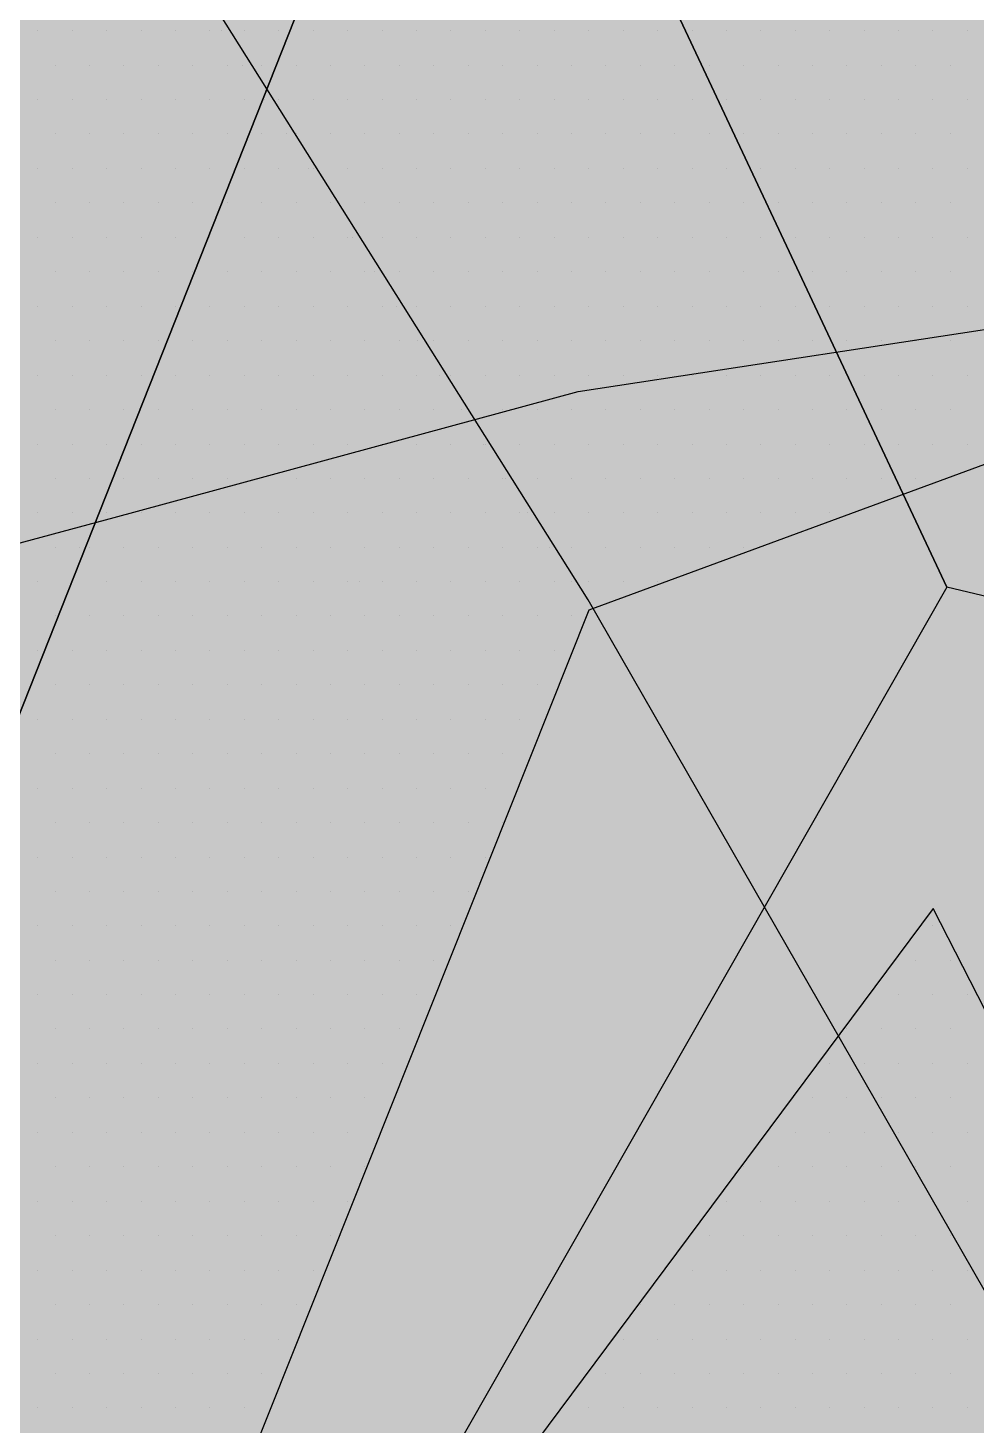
# Paper-space layout 'Layout1' of a CAD drawing. Extents: x -43 to 2298, y -18 to 768.
# Drawn here: x 140.371 to 141.887, y 259.797 to 262.03 of the extents above; entities that cross this region are included whole.
import ezdxf

# ---------------------------------------------------------------- set-up
doc = ezdxf.new("R2010")
doc.units = 0
doc.header["$LTSCALE"] = 2
doc.linetypes.add('CACHEX2', pattern=[0.75, 0.5, -0.25])
doc.layers.add('CARTOUCHE', color=7, linetype='Continuous')
doc.layers.add('LOGO', color=7, linetype='Continuous')

# ---------------------------------------------------------------- blocks, each defined once
blk = doc.blocks.new('A$C715108E3')
at = {"layer": 'LOGO', "color": 131}
for p, q in [((-9.3321, -13.3309), (-9.3321, -13.3309)), ((-9.2402, -13.3309), (-9.2402, -13.3309)), ((-9.1488, -13.3309), (-9.1488, -13.3309)), ((-9.0569, -13.3309), (-9.0569, -13.3309)), ((-8.9649, -13.3309), (-8.9649, -13.3309)), ((-8.8736, -13.3309), (-8.8736, -13.3309)), ((-8.8437, -13.3309), (-8.8437, -13.3309)), ((-8.7818, -13.3309), (-8.7818, -13.3309)), ((-8.69, -13.3309), (-8.69, -13.3309)), ((-8.5985, -13.3309), (-8.5985, -13.3309)), ((-8.5067, -13.3309), (-8.5067, -13.3309)), ((-8.4149, -13.3309), (-8.4149, -13.3309)), ((-8.3228, -13.3309), (-8.3228, -13.3309)), ((-8.2316, -13.3309), (-8.2316, -13.3309)), ((-8.1395, -13.3309), (-8.1395, -13.3309)), ((-8.0475, -13.3309), (-8.0475, -13.3309)), ((-7.9563, -13.3309), (-7.9563, -13.3309)), ((-7.8642, -13.3309), (-7.8642, -13.3309)), ((-7.7724, -13.3309), (-7.7724, -13.3309)), ((-7.6809, -13.3309), (-7.6809, -13.3309)), ((-7.5891, -13.3309), (-7.5891, -13.3309)), ((-7.4973, -13.3309), (-7.4973, -13.3309)), ((-7.4058, -13.3309), (-7.4058, -13.3309)), ((-7.314, -13.3309), (-7.314, -13.3309)), ((-7.2222, -13.3309), (-7.2222, -13.3309)), ((-7.1307, -13.3309), (-7.1307, -13.3309)), ((-7.0389, -13.3309), (-7.0389, -13.3309)), ((-6.947, -13.3309), (-6.947, -13.3309)), ((-6.855, -13.3309), (-6.855, -13.3309)), ((-9.2863, -13.4233), (-9.2863, -13.4233)), ((-9.1945, -13.4233), (-9.1945, -13.4233)), ((-9.1027, -13.4233), (-9.1027, -13.4233)), ((-9.0112, -13.4233), (-9.0112, -13.4233)), ((-8.9194, -13.4233), (-8.9194, -13.4233)), ((-8.8275, -13.4233), (-8.8275, -13.4233)), ((-8.7856, -13.4233), (-8.7856, -13.4233)), ((-8.7361, -13.4233), (-8.7361, -13.4233)), ((-8.6442, -13.4233), (-8.6442, -13.4233)), ((-8.5524, -13.4233), (-8.5524, -13.4233)), ((-8.461, -13.4233), (-8.461, -13.4233)), ((-8.3691, -13.4233), (-8.3691, -13.4233)), ((-8.2771, -13.4233), (-8.2771, -13.4233)), ((-8.1851, -13.4233), (-8.1851, -13.4233)), ((-8.0938, -13.4233), (-8.0938, -13.4233)), ((-8.0018, -13.4233), (-8.0018, -13.4233)), ((-7.91, -13.4233), (-7.91, -13.4233)), ((-7.8185, -13.4233), (-7.8185, -13.4233)), ((-7.7267, -13.4233), (-7.7267, -13.4233)), ((-7.635, -13.4233), (-7.635, -13.4233)), ((-7.5434, -13.4233), (-7.5434, -13.4233)), ((-7.4515, -13.4233), (-7.4515, -13.4233)), ((-7.3597, -13.4233), (-7.3597, -13.4233)), ((-7.2683, -13.4233), (-7.2683, -13.4233)), ((-7.1764, -13.4233), (-7.1764, -13.4233)), ((-7.0846, -13.4233), (-7.0846, -13.4233)), ((-6.9928, -13.4233), (-6.9928, -13.4233)), ((-6.9013, -13.4233), (-6.9013, -13.4233)), ((-9.3321, -13.5146), (-9.3321, -13.5146)), ((-9.2402, -13.5146), (-9.2402, -13.5146)), ((-9.1488, -13.5146), (-9.1488, -13.5146)), ((-9.0569, -13.5146), (-9.0569, -13.5146)), ((-8.9649, -13.5146), (-8.9649, -13.5146)), ((-8.8736, -13.5146), (-8.8736, -13.5146)), ((-8.7818, -13.5146), (-8.7818, -13.5146)), ((-8.7275, -13.5146), (-8.7275, -13.5146)), ((-8.69, -13.5146), (-8.69, -13.5146)), ((-8.5985, -13.5146), (-8.5985, -13.5146)), ((-8.5067, -13.5146), (-8.5067, -13.5146)), ((-8.4149, -13.5146), (-8.4149, -13.5146)), ((-8.3228, -13.5146), (-8.3228, -13.5146)), ((-8.2316, -13.5146), (-8.2316, -13.5146)), ((-8.1395, -13.5146), (-8.1395, -13.5146)), ((-8.0475, -13.5146), (-8.0475, -13.5146)), ((-7.9563, -13.5146), (-7.9563, -13.5146)), ((-7.8642, -13.5146), (-7.8642, -13.5146)), ((-7.7724, -13.5146), (-7.7724, -13.5146)), ((-7.6809, -13.5146), (-7.6809, -13.5146)), ((-7.5891, -13.5146), (-7.5891, -13.5146)), ((-7.4973, -13.5146), (-7.4973, -13.5146)), ((-7.4058, -13.5146), (-7.4058, -13.5146)), ((-7.314, -13.5146), (-7.314, -13.5146)), ((-7.2222, -13.5146), (-7.2222, -13.5146)), ((-7.1307, -13.5146), (-7.1307, -13.5146)), ((-7.0389, -13.5146), (-7.0389, -13.5146)), ((-6.947, -13.5146), (-6.947, -13.5146)), ((-6.855, -13.5146), (-6.855, -13.5146)), ((-9.2863, -13.6058), (-9.2863, -13.6058)), ((-9.1945, -13.6058), (-9.1945, -13.6058)), ((-9.1027, -13.6058), (-9.1027, -13.6058)), ((-9.0112, -13.6058), (-9.0112, -13.6058)), ((-8.9194, -13.6058), (-8.9194, -13.6058)), ((-8.8275, -13.6058), (-8.8275, -13.6058)), ((-8.7361, -13.6058), (-8.7361, -13.6058)), ((-8.669, -13.6058), (-8.669, -13.6058)), ((-8.6442, -13.6058), (-8.6442, -13.6058)), ((-8.5524, -13.6058), (-8.5524, -13.6058)), ((-8.461, -13.6058), (-8.461, -13.6058)), ((-8.3691, -13.6058), (-8.3691, -13.6058)), ((-8.2771, -13.6058), (-8.2771, -13.6058)), ((-8.1851, -13.6058), (-8.1851, -13.6058)), ((-8.0938, -13.6058), (-8.0938, -13.6058)), ((-8.0018, -13.6058), (-8.0018, -13.6058)), ((-7.91, -13.6058), (-7.91, -13.6058)), ((-7.8185, -13.6058), (-7.8185, -13.6058)), ((-7.7267, -13.6058), (-7.7267, -13.6058)), ((-7.635, -13.6058), (-7.635, -13.6058)), ((-7.5434, -13.6058), (-7.5434, -13.6058)), ((-7.4515, -13.6058), (-7.4515, -13.6058)), ((-7.3597, -13.6058), (-7.3597, -13.6058)), ((-7.2683, -13.6058), (-7.2683, -13.6058)), ((-7.1764, -13.6058), (-7.1764, -13.6058)), ((-7.0846, -13.6058), (-7.0846, -13.6058)), ((-6.9928, -13.6058), (-6.9928, -13.6058)), ((-6.9013, -13.6058), (-6.9013, -13.6058)), ((-9.3321, -13.6984), (-9.3321, -13.6984)), ((-9.2402, -13.6984), (-9.2402, -13.6984)), ((-9.1488, -13.6984), (-9.1488, -13.6984)), ((-9.0569, -13.6984), (-9.0569, -13.6984)), ((-8.9649, -13.6984), (-8.9649, -13.6984)), ((-8.8736, -13.6984), (-8.8736, -13.6984)), ((-8.7818, -13.6984), (-8.7818, -13.6984)), ((-8.69, -13.6984), (-8.69, -13.6984)), ((-8.6109, -13.6984), (-8.6109, -13.6984)), ((-8.5985, -13.6984), (-8.5985, -13.6984)), ((-8.5067, -13.6984), (-8.5067, -13.6984)), ((-8.4149, -13.6984), (-8.4149, -13.6984)), ((-8.3228, -13.6984), (-8.3228, -13.6984)), ((-8.2316, -13.6984), (-8.2316, -13.6984)), ((-8.1395, -13.6984), (-8.1395, -13.6984)), ((-8.0475, -13.6984), (-8.0475, -13.6984)), ((-7.9563, -13.6984), (-7.9563, -13.6984)), ((-7.8642, -13.6984), (-7.8642, -13.6984)), ((-7.7724, -13.6984), (-7.7724, -13.6984)), ((-7.6809, -13.6984), (-7.6809, -13.6984)), ((-7.5891, -13.6984), (-7.5891, -13.6984)), ((-7.4973, -13.6984), (-7.4973, -13.6984)), ((-7.4058, -13.6984), (-7.4058, -13.6984)), ((-7.314, -13.6984), (-7.314, -13.6984)), ((-7.2222, -13.6984), (-7.2222, -13.6984)), ((-7.1307, -13.6984), (-7.1307, -13.6984)), ((-7.0389, -13.6984), (-7.0389, -13.6984)), ((-6.947, -13.6984), (-6.947, -13.6984)), ((-6.855, -13.6984), (-6.855, -13.6984)), ((-9.2863, -13.7897), (-9.2863, -13.7897)), ((-9.1945, -13.7897), (-9.1945, -13.7897)), ((-9.1027, -13.7897), (-9.1027, -13.7897)), ((-9.0112, -13.7897), (-9.0112, -13.7897)), ((-8.9194, -13.7897), (-8.9194, -13.7897)), ((-8.8275, -13.7897), (-8.8275, -13.7897)), ((-8.7361, -13.7897), (-8.7361, -13.7897)), ((-8.6442, -13.7897), (-8.6442, -13.7897)), ((-8.5524, -13.7897), (-8.5524, -13.7897)), ((-8.5524, -13.7897), (-8.5524, -13.7897)), ((-8.461, -13.7897), (-8.461, -13.7897)), ((-8.3691, -13.7897), (-8.3691, -13.7897)), ((-8.2771, -13.7897), (-8.2771, -13.7897)), ((-8.1851, -13.7897), (-8.1851, -13.7897)), ((-8.0938, -13.7897), (-8.0938, -13.7897)), ((-8.0018, -13.7897), (-8.0018, -13.7897)), ((-7.91, -13.7897), (-7.91, -13.7897)), ((-7.8185, -13.7897), (-7.8185, -13.7897)), ((-7.7267, -13.7897), (-7.7267, -13.7897)), ((-7.635, -13.7897), (-7.635, -13.7897)), ((-7.5434, -13.7897), (-7.5434, -13.7897)), ((-7.4515, -13.7897), (-7.4515, -13.7897)), ((-7.3597, -13.7897), (-7.3597, -13.7897)), ((-7.2683, -13.7897), (-7.2683, -13.7897)), ((-7.1764, -13.7897), (-7.1764, -13.7897)), ((-7.0846, -13.7897), (-7.0846, -13.7897)), ((-6.9928, -13.7897), (-6.9928, -13.7897)), ((-6.9013, -13.7897), (-6.9013, -13.7897)), ((-9.3321, -13.8809), (-9.3321, -13.8809)), ((-9.2402, -13.8809), (-9.2402, -13.8809)), ((-9.1488, -13.8809), (-9.1488, -13.8809)), ((-9.0569, -13.8809), (-9.0569, -13.8809)), ((-8.9649, -13.8809), (-8.9649, -13.8809)), ((-8.8736, -13.8809), (-8.8736, -13.8809)), ((-8.7818, -13.8809), (-8.7818, -13.8809)), ((-8.69, -13.8809), (-8.69, -13.8809)), ((-8.5985, -13.8809), (-8.5985, -13.8809)), ((-8.5067, -13.8809), (-8.5067, -13.8809)), ((-8.4939, -13.8809), (-8.4939, -13.8809)), ((-8.4149, -13.8809), (-8.4149, -13.8809)), ((-8.3228, -13.8809), (-8.3228, -13.8809)), ((-8.2316, -13.8809), (-8.2316, -13.8809)), ((-8.1395, -13.8809), (-8.1395, -13.8809)), ((-8.0475, -13.8809), (-8.0475, -13.8809)), ((-7.9563, -13.8809), (-7.9563, -13.8809)), ((-7.8642, -13.8809), (-7.8642, -13.8809)), ((-7.7724, -13.8809), (-7.7724, -13.8809)), ((-7.6809, -13.8809), (-7.6809, -13.8809)), ((-7.5891, -13.8809), (-7.5891, -13.8809)), ((-7.4973, -13.8809), (-7.4973, -13.8809)), ((-7.4058, -13.8809), (-7.4058, -13.8809)), ((-7.314, -13.8809), (-7.314, -13.8809)), ((-7.2222, -13.8809), (-7.2222, -13.8809)), ((-7.1307, -13.8809), (-7.1307, -13.8809)), ((-7.0389, -13.8809), (-7.0389, -13.8809)), ((-6.947, -13.8809), (-6.947, -13.8809)), ((-6.855, -13.8809), (-6.855, -13.8809)), ((-9.2863, -13.9735), (-9.2863, -13.9735)), ((-9.1945, -13.9735), (-9.1945, -13.9735)), ((-9.1027, -13.9735), (-9.1027, -13.9735)), ((-9.0112, -13.9735), (-9.0112, -13.9735)), ((-8.9194, -13.9735), (-8.9194, -13.9735)), ((-8.8275, -13.9735), (-8.8275, -13.9735)), ((-8.7361, -13.9735), (-8.7361, -13.9735)), ((-8.6442, -13.9735), (-8.6442, -13.9735)), ((-8.552, -13.9735), (-8.552, -13.9735)), ((-8.461, -13.9735), (-8.461, -13.9735)), ((-8.4358, -13.9735), (-8.4358, -13.9735)), ((-8.3691, -13.9735), (-8.3691, -13.9735)), ((-8.2771, -13.9735), (-8.2771, -13.9735)), ((-8.1851, -13.9735), (-8.1851, -13.9735)), ((-8.0938, -13.9735), (-8.0938, -13.9735)), ((-8.0018, -13.9735), (-8.0018, -13.9735)), ((-7.91, -13.9735), (-7.91, -13.9735)), ((-7.8185, -13.9735), (-7.8185, -13.9735)), ((-7.7267, -13.9735), (-7.7267, -13.9735)), ((-7.635, -13.9735), (-7.635, -13.9735)), ((-7.5434, -13.9735), (-7.5434, -13.9735)), ((-7.4515, -13.9735), (-7.4515, -13.9735)), ((-7.3597, -13.9735), (-7.3597, -13.9735)), ((-7.2683, -13.9735), (-7.2683, -13.9735)), ((-7.1764, -13.9735), (-7.1764, -13.9735)), ((-7.0846, -13.9735), (-7.0846, -13.9735)), ((-6.9928, -13.9735), (-6.9928, -13.9735)), ((-6.9013, -13.9735), (-6.9013, -13.9735)), ((-9.3321, -14.065), (-9.3321, -14.065)), ((-9.2402, -14.065), (-9.2402, -14.065)), ((-9.1488, -14.065), (-9.1488, -14.065)), ((-9.0569, -14.065), (-9.0569, -14.065)), ((-8.9649, -14.065), (-8.9649, -14.065)), ((-8.8736, -14.065), (-8.8736, -14.065)), ((-8.7818, -14.065), (-8.7818, -14.065)), ((-8.69, -14.065), (-8.69, -14.065)), ((-8.5985, -14.065), (-8.5985, -14.065)), ((-8.5067, -14.065), (-8.5067, -14.065)), ((-8.4149, -14.065), (-8.4149, -14.065)), ((-8.3777, -14.065), (-8.3777, -14.065)), ((-8.3228, -14.065), (-8.3228, -14.065)), ((-8.2316, -14.065), (-8.2316, -14.065)), ((-8.1395, -14.065), (-8.1395, -14.065)), ((-8.0475, -14.065), (-8.0475, -14.065)), ((-7.9563, -14.065), (-7.9563, -14.065)), ((-7.8642, -14.065), (-7.8642, -14.065)), ((-7.7724, -14.065), (-7.7724, -14.065)), ((-7.6809, -14.065), (-7.6809, -14.065)), ((-7.5891, -14.065), (-7.5891, -14.065)), ((-7.4973, -14.065), (-7.4973, -14.065)), ((-7.4058, -14.065), (-7.4058, -14.065)), ((-7.314, -14.065), (-7.314, -14.065)), ((-7.2222, -14.065), (-7.2222, -14.065)), ((-7.1307, -14.065), (-7.1307, -14.065)), ((-7.0389, -14.065), (-7.0389, -14.065)), ((-6.947, -14.065), (-6.947, -14.065)), ((-6.855, -14.065), (-6.855, -14.065)), ((-9.2863, -14.1574), (-9.2863, -14.1574)), ((-9.1945, -14.1574), (-9.1945, -14.1574)), ((-9.1027, -14.1574), (-9.1027, -14.1574)), ((-9.0112, -14.1574), (-9.0112, -14.1574)), ((-8.9194, -14.1574), (-8.9194, -14.1574)), ((-8.8275, -14.1574), (-8.8275, -14.1574)), ((-8.7361, -14.1574), (-8.7361, -14.1574)), ((-8.6442, -14.1574), (-8.6442, -14.1574)), ((-8.552, -14.1574), (-8.552, -14.1574)), ((-8.461, -14.1574), (-8.461, -14.1574)), ((-8.3691, -14.1574), (-8.3691, -14.1574)), ((-8.3196, -14.1574), (-8.3196, -14.1574)), ((-8.2771, -14.1574), (-8.2771, -14.1574)), ((-8.1851, -14.1574), (-8.1851, -14.1574)), ((-8.0938, -14.1574), (-8.0938, -14.1574)), ((-8.0018, -14.1574), (-8.0018, -14.1574)), ((-7.91, -14.1574), (-7.91, -14.1574)), ((-7.8185, -14.1574), (-7.8185, -14.1574)), ((-7.7267, -14.1574), (-7.7267, -14.1574)), ((-7.635, -14.1574), (-7.635, -14.1574)), ((-7.5434, -14.1574), (-7.5434, -14.1574)), ((-7.4515, -14.1574), (-7.4515, -14.1574)), ((-7.3597, -14.1574), (-7.3597, -14.1574)), ((-7.2683, -14.1574), (-7.2683, -14.1574)), ((-7.1764, -14.1574), (-7.1764, -14.1574)), ((-7.0846, -14.1574), (-7.0846, -14.1574)), ((-6.9928, -14.1574), (-6.9928, -14.1574)), ((-6.9013, -14.1574), (-6.9013, -14.1574)), ((-9.3321, -14.2488), (-9.3321, -14.2488)), ((-9.2402, -14.2488), (-9.2402, -14.2488)), ((-9.1488, -14.2488), (-9.1488, -14.2488)), ((-9.0569, -14.2488), (-9.0569, -14.2488)), ((-8.9649, -14.2488), (-8.9649, -14.2488)), ((-8.8736, -14.2488), (-8.8736, -14.2488)), ((-8.7818, -14.2488), (-8.7818, -14.2488)), ((-8.69, -14.2488), (-8.69, -14.2488)), ((-8.5985, -14.2488), (-8.5985, -14.2488)), ((-8.5067, -14.2488), (-8.5067, -14.2488)), ((-8.4149, -14.2488), (-8.4149, -14.2488)), ((-8.3228, -14.2488), (-8.3228, -14.2488)), ((-8.2608, -14.2488), (-8.2608, -14.2488)), ((-8.2316, -14.2488), (-8.2316, -14.2488)), ((-8.1395, -14.2488), (-8.1395, -14.2488)), ((-8.0475, -14.2488), (-8.0475, -14.2488)), ((-7.9563, -14.2488), (-7.9563, -14.2488)), ((-7.8642, -14.2488), (-7.8642, -14.2488)), ((-7.7724, -14.2488), (-7.7724, -14.2488)), ((-7.6809, -14.2488), (-7.6809, -14.2488)), ((-7.5891, -14.2488), (-7.5891, -14.2488)), ((-7.4973, -14.2488), (-7.4973, -14.2488)), ((-7.4058, -14.2488), (-7.4058, -14.2488)), ((-7.314, -14.2488), (-7.314, -14.2488)), ((-7.2222, -14.2488), (-7.2222, -14.2488)), ((-7.1307, -14.2488), (-7.1307, -14.2488)), ((-7.0389, -14.2488), (-7.0389, -14.2488)), ((-6.947, -14.2488), (-6.947, -14.2488)), ((-6.855, -14.2488), (-6.855, -14.2488)), ((-9.2863, -14.3401), (-9.2863, -14.3401)), ((-9.1945, -14.3401), (-9.1945, -14.3401)), ((-9.1027, -14.3401), (-9.1027, -14.3401)), ((-9.0112, -14.3401), (-9.0112, -14.3401)), ((-8.9194, -14.3401), (-8.9194, -14.3401)), ((-8.8275, -14.3401), (-8.8275, -14.3401)), ((-8.7361, -14.3401), (-8.7361, -14.3401)), ((-8.6442, -14.3401), (-8.6442, -14.3401)), ((-8.552, -14.3401), (-8.552, -14.3401)), ((-8.461, -14.3401), (-8.461, -14.3401)), ((-8.3691, -14.3401), (-8.3691, -14.3401)), ((-8.2771, -14.3401), (-8.2771, -14.3401)), ((-8.2023, -14.3401), (-8.2023, -14.3401)), ((-8.1851, -14.3401), (-8.1851, -14.3401)), ((-8.0938, -14.3401), (-8.0938, -14.3401)), ((-8.0018, -14.3401), (-8.0018, -14.3401)), ((-7.91, -14.3401), (-7.91, -14.3401)), ((-7.8185, -14.3401), (-7.8185, -14.3401)), ((-7.7267, -14.3401), (-7.7267, -14.3401)), ((-7.635, -14.3401), (-7.635, -14.3401)), ((-7.5434, -14.3401), (-7.5434, -14.3401)), ((-7.4515, -14.3401), (-7.4515, -14.3401)), ((-7.3597, -14.3401), (-7.3597, -14.3401)), ((-7.2683, -14.3401), (-7.2683, -14.3401)), ((-7.1764, -14.3401), (-7.1764, -14.3401)), ((-7.0846, -14.3401), (-7.0846, -14.3401)), ((-6.9928, -14.3401), (-6.9928, -14.3401)), ((-6.9013, -14.3401), (-6.9013, -14.3401)), ((-9.3321, -14.4325), (-9.3321, -14.4325)), ((-9.2402, -14.4325), (-9.2402, -14.4325)), ((-9.1488, -14.4325), (-9.1488, -14.4325)), ((-9.0569, -14.4325), (-9.0569, -14.4325)), ((-8.9649, -14.4325), (-8.9649, -14.4325)), ((-8.8736, -14.4325), (-8.8736, -14.4325)), ((-8.7818, -14.4325), (-8.7818, -14.4325)), ((-8.69, -14.4325), (-8.69, -14.4325)), ((-8.5985, -14.4325), (-8.5985, -14.4325)), ((-8.5067, -14.4325), (-8.5067, -14.4325)), ((-8.4149, -14.4325), (-8.4149, -14.4325)), ((-8.3228, -14.4325), (-8.3228, -14.4325)), ((-8.2316, -14.4325), (-8.2316, -14.4325)), ((-8.1442, -14.4325), (-8.1442, -14.4325)), ((-8.1395, -14.4325), (-8.1395, -14.4325)), ((-8.0475, -14.4325), (-8.0475, -14.4325)), ((-7.9563, -14.4325), (-7.9563, -14.4325)), ((-7.8642, -14.4325), (-7.8642, -14.4325)), ((-7.7724, -14.4325), (-7.7724, -14.4325)), ((-7.6809, -14.4325), (-7.6809, -14.4325)), ((-7.5891, -14.4325), (-7.5891, -14.4325)), ((-7.4973, -14.4325), (-7.4973, -14.4325)), ((-7.4058, -14.4325), (-7.4058, -14.4325)), ((-7.314, -14.4325), (-7.314, -14.4325)), ((-7.2222, -14.4325), (-7.2222, -14.4325)), ((-7.1307, -14.4325), (-7.1307, -14.4325)), ((-7.0389, -14.4325), (-7.0389, -14.4325)), ((-6.947, -14.4325), (-6.947, -14.4325)), ((-6.855, -14.4325), (-6.855, -14.4325)), ((-9.2863, -14.5238), (-9.2863, -14.5238)), ((-9.1945, -14.5238), (-9.1945, -14.5238)), ((-9.1027, -14.5238), (-9.1027, -14.5238)), ((-9.0112, -14.5238), (-9.0112, -14.5238)), ((-8.9194, -14.5238), (-8.9194, -14.5238)), ((-8.8275, -14.5238), (-8.8275, -14.5238)), ((-8.7361, -14.5238), (-8.7361, -14.5238)), ((-8.6442, -14.5238), (-8.6442, -14.5238)), ((-8.552, -14.5238), (-8.552, -14.5238)), ((-8.461, -14.5238), (-8.461, -14.5238)), ((-8.3691, -14.5238), (-8.3691, -14.5238)), ((-8.2771, -14.5238), (-8.2771, -14.5238)), ((-8.1851, -14.5238), (-8.1851, -14.5238)), ((-8.0938, -14.5238), (-8.0938, -14.5238)), ((-8.0863, -14.5238), (-8.0863, -14.5238)), ((-8.0018, -14.5238), (-8.0018, -14.5238)), ((-7.91, -14.5238), (-7.91, -14.5238)), ((-7.8185, -14.5238), (-7.8185, -14.5238)), ((-7.7267, -14.5238), (-7.7267, -14.5238)), ((-7.635, -14.5238), (-7.635, -14.5238)), ((-7.5434, -14.5238), (-7.5434, -14.5238)), ((-7.4515, -14.5238), (-7.4515, -14.5238)), ((-7.3597, -14.5238), (-7.3597, -14.5238)), ((-7.2683, -14.5238), (-7.2683, -14.5238)), ((-7.1764, -14.5238), (-7.1764, -14.5238)), ((-7.0846, -14.5238), (-7.0846, -14.5238)), ((-6.9928, -14.5238), (-6.9928, -14.5238)), ((-9.3321, -14.6152), (-9.3321, -14.6152)), ((-9.2402, -14.6152), (-9.2402, -14.6152)), ((-9.1488, -14.6152), (-9.1488, -14.6152)), ((-9.0569, -14.6152), (-9.0569, -14.6152)), ((-8.9649, -14.6152), (-8.9649, -14.6152)), ((-8.8736, -14.6152), (-8.8736, -14.6152)), ((-8.7818, -14.6152), (-8.7818, -14.6152)), ((-8.69, -14.6152), (-8.69, -14.6152)), ((-8.5985, -14.6152), (-8.5985, -14.6152)), ((-8.5067, -14.6152), (-8.5067, -14.6152)), ((-8.4149, -14.6152), (-8.4149, -14.6152)), ((-8.3228, -14.6152), (-8.3228, -14.6152)), ((-8.2316, -14.6152), (-8.2316, -14.6152)), ((-8.1395, -14.6152), (-8.1395, -14.6152)), ((-8.0475, -14.6152), (-8.0475, -14.6152)), ((-8.0275, -14.6152), (-8.0275, -14.6152)), ((-7.9563, -14.6152), (-7.9563, -14.6152)), ((-7.8642, -14.6152), (-7.8642, -14.6152)), ((-7.7724, -14.6152), (-7.7724, -14.6152)), ((-7.6809, -14.6152), (-7.6809, -14.6152)), ((-7.5891, -14.6152), (-7.5891, -14.6152)), ((-7.4973, -14.6152), (-7.4973, -14.6152)), ((-7.4058, -14.6152), (-7.4058, -14.6152)), ((-7.314, -14.6152), (-7.314, -14.6152)), ((-7.2222, -14.6152), (-7.2222, -14.6152)), ((-9.2863, -14.7076), (-9.2863, -14.7076)), ((-9.2205, -14.7076), (-9.2205, -14.7076)), ((-9.1945, -14.7076), (-9.1945, -14.7076)), ((-9.1027, -14.7076), (-9.1027, -14.7076)), ((-9.0112, -14.7076), (-9.0112, -14.7076)), ((-8.9194, -14.7076), (-8.9194, -14.7076)), ((-8.8275, -14.7076), (-8.8275, -14.7076)), ((-8.7361, -14.7076), (-8.7361, -14.7076)), ((-8.6442, -14.7076), (-8.6442, -14.7076)), ((-8.552, -14.7076), (-8.552, -14.7076)), ((-8.461, -14.7076), (-8.461, -14.7076)), ((-8.3691, -14.7076), (-8.3691, -14.7076)), ((-8.2771, -14.7076), (-8.2771, -14.7076)), ((-8.1851, -14.7076), (-8.1851, -14.7076)), ((-8.0938, -14.7076), (-8.0938, -14.7076)), ((-8.002, -14.7076), (-8.002, -14.7076)), ((-7.9692, -14.7076), (-7.9692, -14.7076)), ((-7.91, -14.7076), (-7.91, -14.7076)), ((-7.8185, -14.7076), (-7.8185, -14.7076)), ((-7.7267, -14.7076), (-7.7267, -14.7076)), ((-7.635, -14.7076), (-7.635, -14.7076)), ((-7.5434, -14.7076), (-7.5434, -14.7076)), ((-7.4515, -14.7076), (-7.4515, -14.7076)), ((-9.3321, -14.7991), (-9.3321, -14.7991)), ((-9.2402, -14.7991), (-9.2402, -14.7991)), ((-9.1488, -14.7991), (-9.1488, -14.7991)), ((-9.0569, -14.7991), (-9.0569, -14.7991)), ((-8.9651, -14.7991), (-8.9651, -14.7991)), ((-8.8736, -14.7991), (-8.8736, -14.7991)), ((-8.7818, -14.7991), (-8.7818, -14.7991)), ((-8.69, -14.7991), (-8.69, -14.7991)), ((-8.5985, -14.7991), (-8.5985, -14.7991)), ((-8.5067, -14.7991), (-8.5067, -14.7991)), ((-8.4752, -14.7991), (-8.4752, -14.7991)), ((-8.4149, -14.7991), (-8.4149, -14.7991)), ((-8.3228, -14.7991), (-8.3228, -14.7991)), ((-8.2316, -14.7991), (-8.2316, -14.7991)), ((-8.1395, -14.7991), (-8.1395, -14.7991)), ((-8.0475, -14.7991), (-8.0475, -14.7991)), ((-7.9563, -14.7991), (-7.9563, -14.7991)), ((-7.9111, -14.7991), (-7.9111, -14.7991)), ((-7.8642, -14.7991), (-7.8642, -14.7991)), ((-7.7724, -14.7991), (-7.7724, -14.7991)), ((-7.6809, -14.7991), (-7.6809, -14.7991)), ((-9.2863, -14.8905), (-9.2863, -14.8905)), ((-9.1945, -14.8905), (-9.1945, -14.8905)), ((-9.1027, -14.8905), (-9.1027, -14.8905)), ((-9.0112, -14.8905), (-9.0112, -14.8905)), ((-8.9194, -14.8905), (-8.9194, -14.8905)), ((-8.8273, -14.8905), (-8.8273, -14.8905)), ((-8.7361, -14.8905), (-8.7361, -14.8905)), ((-8.6442, -14.8905), (-8.6442, -14.8905)), ((-8.552, -14.8905), (-8.552, -14.8905)), ((-8.461, -14.8905), (-8.461, -14.8905)), ((-8.3691, -14.8905), (-8.3691, -14.8905)), ((-8.2771, -14.8905), (-8.2771, -14.8905)), ((-8.1851, -14.8905), (-8.1851, -14.8905)), ((-8.094, -14.8905), (-8.094, -14.8905)), ((-8.002, -14.8905), (-8.002, -14.8905)), ((-7.91, -14.8905), (-7.91, -14.8905)), ((-9.3321, -14.9827), (-9.3321, -14.9827)), ((-9.2402, -14.9827), (-9.2402, -14.9827)), ((-9.1488, -14.9827), (-9.1488, -14.9827)), ((-9.0569, -14.9827), (-9.0569, -14.9827)), ((-8.9651, -14.9827), (-8.9651, -14.9827)), ((-8.8736, -14.9827), (-8.8736, -14.9827)), ((-8.7818, -14.9827), (-8.7818, -14.9827)), ((-8.69, -14.9827), (-8.69, -14.9827)), ((-8.5985, -14.9827), (-8.5985, -14.9827)), ((-8.5067, -14.9827), (-8.5067, -14.9827)), ((-8.4149, -14.9827), (-8.4149, -14.9827)), ((-8.3228, -14.9827), (-8.3228, -14.9827)), ((-8.2316, -14.9827), (-8.2316, -14.9827)), ((-8.1394, -14.9827), (-8.1394, -14.9827)), ((-8.0475, -14.9827), (-8.0475, -14.9827)), ((-7.9563, -14.9827), (-7.9563, -14.9827)), ((-9.2863, -15.0742), (-9.2863, -15.0742)), ((-9.1945, -15.0742), (-9.1945, -15.0742)), ((-9.1027, -15.0742), (-9.1027, -15.0742)), ((-9.0112, -15.0742), (-9.0112, -15.0742)), ((-8.9194, -15.0742), (-8.9194, -15.0742)), ((-8.8273, -15.0742), (-8.8273, -15.0742)), ((-8.7361, -15.0742), (-8.7361, -15.0742)), ((-8.6442, -15.0742), (-8.6442, -15.0742)), ((-8.552, -15.0742), (-8.552, -15.0742)), ((-8.461, -15.0742), (-8.461, -15.0742)), ((-8.3691, -15.0742), (-8.3691, -15.0742)), ((-8.2771, -15.0742), (-8.2771, -15.0742)), ((-8.1851, -15.0742), (-8.1851, -15.0742)), ((-8.094, -15.0742), (-8.094, -15.0742)), ((-8.002, -15.0742), (-8.002, -15.0742)), ((-9.3321, -15.1655), (-9.3321, -15.1655)), ((-9.2402, -15.1655), (-9.2402, -15.1655)), ((-9.1488, -15.1655), (-9.1488, -15.1655)), ((-9.0569, -15.1655), (-9.0569, -15.1655)), ((-8.9651, -15.1655), (-8.9651, -15.1655)), ((-8.8736, -15.1655), (-8.8736, -15.1655)), ((-8.7818, -15.1655), (-8.7818, -15.1655)), ((-8.69, -15.1655), (-8.69, -15.1655)), ((-8.5985, -15.1655), (-8.5985, -15.1655)), ((-8.5067, -15.1655), (-8.5067, -15.1655)), ((-8.4149, -15.1655), (-8.4149, -15.1655)), ((-8.3228, -15.1655), (-8.3228, -15.1655)), ((-8.2316, -15.1655), (-8.2316, -15.1655)), ((-8.1394, -15.1655), (-8.1394, -15.1655)), ((-8.0475, -15.1655), (-8.0475, -15.1655)), ((-9.2863, -15.2579), (-9.2863, -15.2579)), ((-9.1945, -15.2579), (-9.1945, -15.2579)), ((-9.1027, -15.2579), (-9.1027, -15.2579)), ((-9.0112, -15.2579), (-9.0112, -15.2579)), ((-8.9194, -15.2579), (-8.9194, -15.2579)), ((-8.8273, -15.2579), (-8.8273, -15.2579)), ((-8.7361, -15.2579), (-8.7361, -15.2579)), ((-8.6442, -15.2579), (-8.6442, -15.2579)), ((-8.552, -15.2579), (-8.552, -15.2579)), ((-8.461, -15.2579), (-8.461, -15.2579)), ((-8.3691, -15.2579), (-8.3691, -15.2579)), ((-8.2771, -15.2579), (-8.2771, -15.2579)), ((-8.1851, -15.2579), (-8.1851, -15.2579)), ((-8.094, -15.2579), (-8.094, -15.2579)), ((-9.3321, -15.3493), (-9.3321, -15.3493)), ((-9.2402, -15.3493), (-9.2402, -15.3493)), ((-9.1488, -15.3493), (-9.1488, -15.3493)), ((-9.0569, -15.3493), (-9.0569, -15.3493)), ((-8.9651, -15.3493), (-8.9651, -15.3493)), ((-8.8736, -15.3493), (-8.8736, -15.3493)), ((-8.7818, -15.3493), (-8.7818, -15.3493)), ((-8.69, -15.3493), (-8.69, -15.3493)), ((-8.5985, -15.3493), (-8.5985, -15.3493)), ((-8.5067, -15.3493), (-8.5067, -15.3493)), ((-8.4149, -15.3493), (-8.4149, -15.3493)), ((-8.3228, -15.3493), (-8.3228, -15.3493)), ((-8.2316, -15.3493), (-8.2316, -15.3493)), ((-8.1394, -15.3493), (-8.1394, -15.3493)), ((-9.2863, -15.4406), (-9.2863, -15.4406)), ((-9.1945, -15.4406), (-9.1945, -15.4406)), ((-9.1027, -15.4406), (-9.1027, -15.4406)), ((-9.0112, -15.4406), (-9.0112, -15.4406)), ((-8.9194, -15.4406), (-8.9194, -15.4406)), ((-8.8273, -15.4406), (-8.8273, -15.4406)), ((-8.7361, -15.4406), (-8.7361, -15.4406)), ((-8.6442, -15.4406), (-8.6442, -15.4406)), ((-8.552, -15.4406), (-8.552, -15.4406)), ((-8.461, -15.4406), (-8.461, -15.4406)), ((-8.3691, -15.4406), (-8.3691, -15.4406)), ((-8.2771, -15.4406), (-8.2771, -15.4406)), ((-8.1851, -15.4406), (-8.1851, -15.4406)), ((-8.094, -15.4406), (-8.094, -15.4406)), ((-9.3321, -15.5332), (-9.3321, -15.5332)), ((-9.2402, -15.5332), (-9.2402, -15.5332)), ((-9.1488, -15.5332), (-9.1488, -15.5332)), ((-9.0569, -15.5332), (-9.0569, -15.5332)), ((-8.9651, -15.5332), (-8.9651, -15.5332)), ((-8.8736, -15.5332), (-8.8736, -15.5332)), ((-8.7818, -15.5332), (-8.7818, -15.5332)), ((-8.69, -15.5332), (-8.69, -15.5332)), ((-8.5985, -15.5332), (-8.5985, -15.5332)), ((-8.5067, -15.5332), (-8.5067, -15.5332)), ((-8.4149, -15.5332), (-8.4149, -15.5332)), ((-8.3228, -15.5332), (-8.3228, -15.5332)), ((-8.2316, -15.5332), (-8.2316, -15.5332)), ((-8.1394, -15.5332), (-8.1394, -15.5332)), ((-9.2863, -15.6246), (-9.2863, -15.6246)), ((-9.1945, -15.6246), (-9.1945, -15.6246)), ((-9.1027, -15.6246), (-9.1027, -15.6246)), ((-9.0112, -15.6246), (-9.0112, -15.6246)), ((-8.9194, -15.6246), (-8.9194, -15.6246)), ((-8.8273, -15.6246), (-8.8273, -15.6246)), ((-8.7361, -15.6246), (-8.7361, -15.6246)), ((-8.6442, -15.6246), (-8.6442, -15.6246)), ((-8.552, -15.6246), (-8.552, -15.6246)), ((-8.461, -15.6246), (-8.461, -15.6246)), ((-8.3691, -15.6246), (-8.3691, -15.6246)), ((-8.2771, -15.6246), (-8.2771, -15.6246)), ((-8.1851, -15.6246), (-8.1851, -15.6246)), ((-9.3321, -15.7159), (-9.3321, -15.7159)), ((-9.2402, -15.7159), (-9.2402, -15.7159)), ((-9.1488, -15.7159), (-9.1488, -15.7159)), ((-9.0569, -15.7159), (-9.0569, -15.7159)), ((-8.9651, -15.7159), (-8.9651, -15.7159)), ((-8.8736, -15.7159), (-8.8736, -15.7159)), ((-8.7818, -15.7159), (-8.7818, -15.7159)), ((-8.69, -15.7159), (-8.69, -15.7159)), ((-8.5985, -15.7159), (-8.5985, -15.7159)), ((-8.5067, -15.7159), (-8.5067, -15.7159)), ((-8.4149, -15.7159), (-8.4149, -15.7159)), ((-8.3228, -15.7159), (-8.3228, -15.7159)), ((-8.2316, -15.7159), (-8.2316, -15.7159)), ((-6.9811, -15.7159), (-6.9811, -15.7159)), ((-6.947, -15.7159), (-6.947, -15.7159)), ((-9.2863, -15.8081), (-9.2863, -15.8081)), ((-9.1945, -15.8081), (-9.1945, -15.8081)), ((-9.1027, -15.8081), (-9.1027, -15.8081)), ((-9.0112, -15.8081), (-9.0112, -15.8081)), ((-8.9194, -15.8081), (-8.9194, -15.8081)), ((-8.8273, -15.8081), (-8.8273, -15.8081)), ((-8.7361, -15.8081), (-8.7361, -15.8081)), ((-8.6442, -15.8081), (-8.6442, -15.8081)), ((-8.552, -15.8081), (-8.552, -15.8081)), ((-8.461, -15.8081), (-8.461, -15.8081)), ((-8.3691, -15.8081), (-8.3691, -15.8081)), ((-8.2771, -15.8081), (-8.2771, -15.8081)), ((-7.049, -15.8081), (-7.049, -15.8081)), ((-6.9924, -15.8081), (-6.9924, -15.8081)), ((-6.9013, -15.8081), (-6.9013, -15.8081)), ((-9.3321, -15.8996), (-9.3321, -15.8996)), ((-9.2402, -15.8996), (-9.2402, -15.8996)), ((-9.1488, -15.8996), (-9.1488, -15.8996)), ((-9.0569, -15.8996), (-9.0569, -15.8996)), ((-8.9651, -15.8996), (-8.9651, -15.8996)), ((-8.8736, -15.8996), (-8.8736, -15.8996)), ((-8.7818, -15.8996), (-8.7818, -15.8996)), ((-8.69, -15.8996), (-8.69, -15.8996)), ((-8.5985, -15.8996), (-8.5985, -15.8996)), ((-8.5067, -15.8996), (-8.5067, -15.8996)), ((-8.4149, -15.8996), (-8.4149, -15.8996)), ((-8.3228, -15.8996), (-8.3228, -15.8996)), ((-7.1176, -15.8996), (-7.1176, -15.8996)), ((-7.0389, -15.8996), (-7.0389, -15.8996)), ((-6.947, -15.8996), (-6.947, -15.8996)), ((-6.8552, -15.8996), (-6.8552, -15.8996)), ((-9.2863, -15.991), (-9.2863, -15.991)), ((-9.1945, -15.991), (-9.1945, -15.991)), ((-9.1027, -15.991), (-9.1027, -15.991)), ((-9.0112, -15.991), (-9.0112, -15.991)), ((-8.9194, -15.991), (-8.9194, -15.991)), ((-8.8273, -15.991), (-8.8273, -15.991)), ((-8.7361, -15.991), (-8.7361, -15.991)), ((-8.6442, -15.991), (-8.6442, -15.991)), ((-8.552, -15.991), (-8.552, -15.991)), ((-8.461, -15.991), (-8.461, -15.991)), ((-8.3691, -15.991), (-8.3691, -15.991)), ((-7.1856, -15.991), (-7.1856, -15.991)), ((-7.1764, -15.991), (-7.1764, -15.991)), ((-7.0846, -15.991), (-7.0846, -15.991)), ((-6.9924, -15.991), (-6.9924, -15.991)), ((-6.9013, -15.991), (-6.9013, -15.991)), ((-9.3321, -16.0834), (-9.3321, -16.0834)), ((-9.2402, -16.0834), (-9.2402, -16.0834)), ((-9.1488, -16.0834), (-9.1488, -16.0834)), ((-9.0569, -16.0834), (-9.0569, -16.0834)), ((-8.9651, -16.0834), (-8.9651, -16.0834)), ((-8.8736, -16.0834), (-8.8736, -16.0834)), ((-8.7818, -16.0834), (-8.7818, -16.0834)), ((-8.69, -16.0834), (-8.69, -16.0834)), ((-8.5985, -16.0834), (-8.5985, -16.0834)), ((-8.5067, -16.0834), (-8.5067, -16.0834)), ((-8.4149, -16.0834), (-8.4149, -16.0834)), ((-7.254, -16.0834), (-7.254, -16.0834)), ((-7.2222, -16.0834), (-7.2222, -16.0834)), ((-7.1307, -16.0834), (-7.1307, -16.0834)), ((-7.0389, -16.0834), (-7.0389, -16.0834)), ((-6.947, -16.0834), (-6.947, -16.0834)), ((-6.8552, -16.0834), (-6.8552, -16.0834)), ((-9.2863, -16.1747), (-9.2863, -16.1747)), ((-9.1945, -16.1747), (-9.1945, -16.1747)), ((-9.1027, -16.1747), (-9.1027, -16.1747)), ((-9.0112, -16.1747), (-9.0112, -16.1747)), ((-8.9194, -16.1747), (-8.9194, -16.1747)), ((-8.8273, -16.1747), (-8.8273, -16.1747)), ((-8.7361, -16.1747), (-8.7361, -16.1747)), ((-8.6442, -16.1747), (-8.6442, -16.1747)), ((-8.552, -16.1747), (-8.552, -16.1747)), ((-8.461, -16.1747), (-8.461, -16.1747)), ((-7.3228, -16.1747), (-7.3228, -16.1747)), ((-7.2683, -16.1747), (-7.2683, -16.1747)), ((-7.1764, -16.1747), (-7.1764, -16.1747)), ((-7.0846, -16.1747), (-7.0846, -16.1747)), ((-6.9924, -16.1747), (-6.9924, -16.1747)), ((-6.9013, -16.1747), (-6.9013, -16.1747)), ((-9.3321, -16.2673), (-9.3321, -16.2673)), ((-9.2402, -16.2673), (-9.2402, -16.2673)), ((-9.1488, -16.2673), (-9.1488, -16.2673)), ((-9.0569, -16.2673), (-9.0569, -16.2673)), ((-8.9651, -16.2673), (-8.9651, -16.2673)), ((-8.8736, -16.2673), (-8.8736, -16.2673)), ((-8.7818, -16.2673), (-8.7818, -16.2673)), ((-8.69, -16.2673), (-8.69, -16.2673)), ((-8.5985, -16.2673), (-8.5985, -16.2673)), ((-8.5067, -16.2673), (-8.5067, -16.2673)), ((-7.3908, -16.2673), (-7.3908, -16.2673)), ((-7.314, -16.2673), (-7.314, -16.2673)), ((-7.2222, -16.2673), (-7.2222, -16.2673)), ((-7.1307, -16.2673), (-7.1307, -16.2673)), ((-7.0389, -16.2673), (-7.0389, -16.2673)), ((-6.947, -16.2673), (-6.947, -16.2673)), ((-6.8552, -16.2673), (-6.8552, -16.2673)), ((-9.2863, -16.3587), (-9.2863, -16.3587)), ((-9.1945, -16.3587), (-9.1945, -16.3587)), ((-9.1027, -16.3587), (-9.1027, -16.3587)), ((-9.0112, -16.3587), (-9.0112, -16.3587)), ((-8.9194, -16.3587), (-8.9194, -16.3587)), ((-8.8273, -16.3587), (-8.8273, -16.3587)), ((-8.7361, -16.3587), (-8.7361, -16.3587)), ((-8.6442, -16.3587), (-8.6442, -16.3587)), ((-8.552, -16.3587), (-8.552, -16.3587)), ((-8.461, -16.3587), (-8.461, -16.3587)), ((-7.4592, -16.3587), (-7.4592, -16.3587)), ((-7.4515, -16.3587), (-7.4515, -16.3587)), ((-7.3597, -16.3587), (-7.3597, -16.3587)), ((-7.2683, -16.3587), (-7.2683, -16.3587)), ((-7.1764, -16.3587), (-7.1764, -16.3587)), ((-7.0846, -16.3587), (-7.0846, -16.3587)), ((-6.9924, -16.3587), (-6.9924, -16.3587)), ((-6.9013, -16.3587), (-6.9013, -16.3587)), ((-9.3321, -16.45), (-9.3321, -16.45)), ((-9.2402, -16.45), (-9.2402, -16.45)), ((-9.1488, -16.45), (-9.1488, -16.45)), ((-9.0569, -16.45), (-9.0569, -16.45)), ((-8.9651, -16.45), (-8.9651, -16.45)), ((-8.8736, -16.45), (-8.8736, -16.45)), ((-8.7818, -16.45), (-8.7818, -16.45)), ((-8.69, -16.45), (-8.69, -16.45)), ((-8.5985, -16.45), (-8.5985, -16.45)), ((-8.5067, -16.45), (-8.5067, -16.45)), ((-7.5276, -16.45), (-7.5276, -16.45)), ((-7.4973, -16.45), (-7.4973, -16.45)), ((-7.4058, -16.45), (-7.4058, -16.45)), ((-7.314, -16.45), (-7.314, -16.45)), ((-7.2222, -16.45), (-7.2222, -16.45)), ((-7.1307, -16.45), (-7.1307, -16.45)), ((-7.0389, -16.45), (-7.0389, -16.45)), ((-6.947, -16.45), (-6.947, -16.45)), ((-6.8552, -16.45), (-6.8552, -16.45)), ((-9.2863, -16.5424), (-9.2863, -16.5424)), ((-9.1945, -16.5424), (-9.1945, -16.5424)), ((-9.1027, -16.5424), (-9.1027, -16.5424)), ((-9.0112, -16.5424), (-9.0112, -16.5424)), ((-8.9194, -16.5424), (-8.9194, -16.5424)), ((-8.8273, -16.5424), (-8.8273, -16.5424)), ((-8.7361, -16.5424), (-8.7361, -16.5424)), ((-8.6442, -16.5424), (-8.6442, -16.5424)), ((-8.552, -16.5424), (-8.552, -16.5424)), ((-7.5957, -16.5424), (-7.5957, -16.5424)), ((-7.5434, -16.5424), (-7.5434, -16.5424)), ((-7.4515, -16.5424), (-7.4515, -16.5424)), ((-7.3597, -16.5424), (-7.3597, -16.5424)), ((-7.2683, -16.5424), (-7.2683, -16.5424)), ((-7.1764, -16.5424), (-7.1764, -16.5424)), ((-7.0846, -16.5424), (-7.0846, -16.5424)), ((-6.9924, -16.5424), (-6.9924, -16.5424)), ((-6.9013, -16.5424), (-6.9013, -16.5424)), ((-9.3321, -16.6339), (-9.3321, -16.6339)), ((-9.2402, -16.6339), (-9.2402, -16.6339)), ((-9.1488, -16.6339), (-9.1488, -16.6339)), ((-9.0569, -16.6339), (-9.0569, -16.6339)), ((-8.9651, -16.6339), (-8.9651, -16.6339)), ((-8.8736, -16.6339), (-8.8736, -16.6339)), ((-8.7818, -16.6339), (-8.7818, -16.6339)), ((-8.69, -16.6339), (-8.69, -16.6339)), ((-8.5985, -16.6339), (-8.5985, -16.6339)), ((-7.6641, -16.6339), (-7.6641, -16.6339)), ((-7.5891, -16.6339), (-7.5891, -16.6339)), ((-7.4973, -16.6339), (-7.4973, -16.6339)), ((-7.4058, -16.6339), (-7.4058, -16.6339)), ((-7.314, -16.6339), (-7.314, -16.6339)), ((-7.2222, -16.6339), (-7.2222, -16.6339)), ((-7.1307, -16.6339), (-7.1307, -16.6339)), ((-7.0389, -16.6339), (-7.0389, -16.6339)), ((-6.947, -16.6339), (-6.947, -16.6339)), ((-6.8552, -16.6339), (-6.8552, -16.6339)), ((-9.2863, -16.7251), (-9.2863, -16.7251)), ((-9.1945, -16.7251), (-9.1945, -16.7251)), ((-9.1027, -16.7251), (-9.1027, -16.7251)), ((-9.0112, -16.7251), (-9.0112, -16.7251)), ((-8.9194, -16.7251), (-8.9194, -16.7251)), ((-8.8273, -16.7251), (-8.8273, -16.7251)), ((-8.7361, -16.7251), (-8.7361, -16.7251)), ((-8.6442, -16.7251), (-8.6442, -16.7251)), ((-7.7321, -16.7251), (-7.7321, -16.7251)), ((-7.7267, -16.7251), (-7.7267, -16.7251)), ((-7.635, -16.7251), (-7.635, -16.7251)), ((-7.5434, -16.7251), (-7.5434, -16.7251)), ((-7.4515, -16.7251), (-7.4515, -16.7251)), ((-7.3597, -16.7251), (-7.3597, -16.7251)), ((-7.2683, -16.7251), (-7.2683, -16.7251)), ((-7.1764, -16.7251), (-7.1764, -16.7251)), ((-7.0846, -16.7251), (-7.0846, -16.7251)), ((-6.9924, -16.7251), (-6.9924, -16.7251)), ((-6.9013, -16.7251), (-6.9013, -16.7251)), ((-9.3321, -16.8175), (-9.3321, -16.8175)), ((-9.2402, -16.8175), (-9.2402, -16.8175)), ((-9.1488, -16.8175), (-9.1488, -16.8175)), ((-9.0569, -16.8175), (-9.0569, -16.8175)), ((-8.9651, -16.8175), (-8.9651, -16.8175)), ((-8.8736, -16.8175), (-8.8736, -16.8175)), ((-8.7818, -16.8175), (-8.7818, -16.8175)), ((-8.69, -16.8175), (-8.69, -16.8175)), ((-7.8005, -16.8175), (-7.8005, -16.8175)), ((-7.7724, -16.8175), (-7.7724, -16.8175)), ((-7.6809, -16.8175), (-7.6809, -16.8175)), ((-7.5891, -16.8175), (-7.5891, -16.8175)), ((-7.4973, -16.8175), (-7.4973, -16.8175)), ((-7.4058, -16.8175), (-7.4058, -16.8175)), ((-7.314, -16.8175), (-7.314, -16.8175)), ((-7.2222, -16.8175), (-7.2222, -16.8175)), ((-7.1307, -16.8175), (-7.1307, -16.8175)), ((-7.0389, -16.8175), (-7.0389, -16.8175)), ((-6.947, -16.8175), (-6.947, -16.8175)), ((-6.8552, -16.8175), (-6.8552, -16.8175)), ((-9.2863, -16.909), (-9.2863, -16.909)), ((-9.1945, -16.909), (-9.1945, -16.909)), ((-9.1027, -16.909), (-9.1027, -16.909)), ((-9.0112, -16.909), (-9.0112, -16.909)), ((-8.9194, -16.909), (-8.9194, -16.909)), ((-8.8273, -16.909), (-8.8273, -16.909)), ((-8.7361, -16.909), (-8.7361, -16.909)), ((-7.8693, -16.909), (-7.8693, -16.909)), ((-7.8187, -16.909), (-7.8187, -16.909)), ((-7.7267, -16.909), (-7.7267, -16.909)), ((-7.635, -16.909), (-7.635, -16.909)), ((-7.5434, -16.909), (-7.5434, -16.909)), ((-7.4515, -16.909), (-7.4515, -16.909)), ((-7.3597, -16.909), (-7.3597, -16.909)), ((-7.2683, -16.909), (-7.2683, -16.909)), ((-7.1764, -16.909), (-7.1764, -16.909)), ((-7.0846, -16.909), (-7.0846, -16.909)), ((-6.9924, -16.909), (-6.9924, -16.909)), ((-6.9013, -16.909), (-6.9013, -16.909)), ((-9.3321, -17.0003), (-9.3321, -17.0003)), ((-9.2402, -17.0003), (-9.2402, -17.0003)), ((-9.1488, -17.0003), (-9.1488, -17.0003)), ((-9.0569, -17.0003), (-9.0569, -17.0003)), ((-8.9651, -17.0003), (-8.9651, -17.0003)), ((-8.8736, -17.0003), (-8.8736, -17.0003)), ((-8.7818, -17.0003), (-8.7818, -17.0003)), ((-7.9373, -17.0003), (-7.9373, -17.0003)), ((-7.8642, -17.0003), (-7.8642, -17.0003)), ((-7.7724, -17.0003), (-7.7724, -17.0003)), ((-7.6809, -17.0003), (-7.6809, -17.0003)), ((-7.5891, -17.0003), (-7.5891, -17.0003)), ((-7.4973, -17.0003), (-7.4973, -17.0003)), ((-7.4058, -17.0003), (-7.4058, -17.0003)), ((-7.314, -17.0003), (-7.314, -17.0003)), ((-7.2222, -17.0003), (-7.2222, -17.0003)), ((-7.1307, -17.0003), (-7.1307, -17.0003)), ((-7.0389, -17.0003), (-7.0389, -17.0003)), ((-6.947, -17.0003), (-6.947, -17.0003)), ((-6.8552, -17.0003), (-6.8552, -17.0003))]:
    blk.add_line(p, q, dxfattribs=at)
blk.add_lwpolyline([(-6.9489, -21.0191), (-7.6382, -19.3811), (-6.116, -17.2939), (-6.9465, -15.6702), (-8.594, -17.8822), (-9.3485, -18.5991), (-7.8631, -14.874), (-6.7146, -14.4511), (-5.0186, -17.1537), (-4.9784, -19.1278), (-5.3896, -19.2331), (-4.7123, -20.7884), (-8.4641, -25.8566)], dxfattribs=at)
blk = doc.blocks.new('A$C581E6685')
at = {"layer": 'LOGO'}
for color, points in [(142, [(-45.3965, 37.4846), (-39.5666, 28.8703), (-39.344, 28.5414), (-39.8519, 24.2064), (-36.9477, 25.4853), (-26.3566, 30.2032), (-36.1863, 24.0789), (-38.2746, 22.2236), (-38.1337, 21.2132), (-33.6363, 11.1845), (-39.5393, 21.4709), (-40.6525, 23.2405), (-42.0615, 23.3525), (-53.1072, 18.3767), (-43.3972, 24.4856), (-40.4756, 26.2259), (-40.684, 26.8894)]), (140, [(-45.3965, 37.4846), (-41.9745, 25.9278), (-41.7809, 23.8865), (-42.0615, 23.3525), (-44.9268, 21.9767), (-53.1072, 18.3767), (-40.8028, 21.6905), (-39.5666, 22.0268), (-38.2746, 22.2236), (-38.1337, 21.2132), (-33.6363, 11.1845), (-36.0802, 21.4612), (-37.3405, 24.3346), (-37.4251, 24.9804), (-36.9477, 25.4853), (-26.3566, 30.2032), (-37.8747, 26.8339), (-39.7286, 26.4119), (-40.3751, 26.6371), (-40.684, 26.8894)]), (40, [(-39.8519, 24.2064), (-46.2303, 8.0935), (-42.1559, 23.0023)]), (32, [(-39.8519, 24.2064), (-38.5844, 21.5046), (-46.2303, 8.0935)]), (40, [(-39.8519, 24.2064), (-23.2602, 17.8548), (-38.5844, 21.5046)])]:
    blk.add_hatch(color=color, dxfattribs=at).paths.add_polyline_path(points)
at = {"layer": 'LOGO', "color": 142}
blk.add_lwpolyline([(-45.3965, 37.4846), (-39.3434, 28.5414), (-39.8519, 24.2064), (-36.9477, 25.4853), (-26.3566, 30.2032), (-36.1857, 24.0789), (-38.2739, 22.2236), (-38.1337, 21.2132), (-33.6358, 11.1845), (-39.5393, 21.4709), (-40.6518, 23.2405), (-42.0615, 23.3525), (-53.1072, 18.3767), (-43.3964, 24.4856), (-40.4756, 26.2259), (-40.6836, 26.8894)], close=True, dxfattribs=at)
at = {"layer": 'LOGO', "color": 140}
blk.add_lwpolyline([(-45.3965, 37.4846), (-41.9745, 25.9278), (-41.7804, 23.8865), (-42.0615, 23.3525), (-44.9268, 21.9767), (-53.1072, 18.3767), (-40.8028, 21.6905), (-39.5666, 22.0268), (-38.2739, 22.2236), (-38.1337, 21.2132), (-33.6358, 11.1845), (-36.0802, 21.4612), (-37.3405, 24.3346), (-37.4251, 24.9804), (-36.9477, 25.4853), (-26.3566, 30.2032), (-37.8741, 26.8339), (-39.7286, 26.4119), (-40.3748, 26.6371), (-40.6836, 26.8894)], close=True, dxfattribs=at)
at = {"layer": 'LOGO', "color": 40}
for points in [[(-39.8519, 24.2064), (-46.2303, 8.0935), (-42.1559, 23.0023)], [(-39.8519, 24.2064), (-23.2602, 17.8559), (-38.584, 21.5046)]]:
    blk.add_lwpolyline(points, close=True, dxfattribs=at)
at = {"layer": 'LOGO', "color": 32}
blk.add_lwpolyline([(-39.8519, 24.2064), (-38.584, 21.5046), (-46.2303, 8.0935)], close=True, dxfattribs=at)
at = {"layer": 'LOGO', "color": 32, "linetype": 'CACHEX2', "ltscale": 1.5}
blk.add_ellipse((-38.0538, 23.8138), major_axis=(-19.0311, -3.534), ratio=0.590567, dxfattribs=at)
at = {"layer": 'LOGO', "color": 32}
blk.add_ellipse((-37.6144, 23.8499), major_axis=(-13.5768, -4.2839), ratio=0.791971, dxfattribs=at)
at = {"layer": 'CARTOUCHE'}
blk.add_blockref('A$C715108E3', (-31.6739, 36.3189), dxfattribs=at)

psp = doc.layouts.get("Layout1")

# ---------------------------------------------------------------- hatches: boundary and pattern name
at = {"layer": 'CARTOUCHE', "true_color": 0xffffff}
h = psp.add_hatch(color=7, dxfattribs=at)
h.dxf.hatch_style = 1
edge = h.paths.add_edge_path()
edge.add_spline(control_points=[(127.7197, 272.4748), (127.7197, 261.5837), (127.7197, 250.6925), (127.7197, 246.8525), (131.5597, 246.8525), (177.0989, 246.8525), (222.6382, 246.8525), (226.4782, 246.8525), (226.4782, 250.6925), (226.4782, 261.5837), (226.4782, 272.4748), (226.4782, 276.3148), (222.6382, 276.3148), (177.0989, 276.3148), (131.5597, 276.3148), (127.7197, 276.3148), (127.7197, 272.4748)], knot_values=[0, 0, 0, 1, 1, 2.570796, 2.570796, 3.570796, 3.570796, 5.141593, 5.141593, 6.141593, 6.141593, 7.712389, 7.712389, 8.712389, 8.712389, 10.283185, 10.283185, 10.283185], weights=[1, 1, 1, 0.707107, 1, 1, 1, 0.707107, 1, 1, 1, 0.707107, 1, 1, 1, 0.707107, 1], degree=2, periodic=0)

# ---------------------------------------------------------------- linework, layer by layer
at = {"layer": 'CARTOUCHE'}
psp.add_rational_spline([(127.7197, 272.4748), (127.7197, 261.5837), (127.7197, 250.6925), (127.7197, 246.8525), (131.5597, 246.8525), (177.0989, 246.8525), (222.6382, 246.8525), (226.4782, 246.8525), (226.4782, 250.6925), (226.4782, 261.5837), (226.4782, 272.4748), (226.4782, 276.3148), (222.6382, 276.3148), (177.0989, 276.3148), (131.5597, 276.3148), (127.7197, 276.3148), (127.7197, 272.4748)], [1, 1, 1, 0.707106781187, 1, 1, 1, 0.707106781187, 1, 1, 1, 0.707106781187, 1, 1, 1, 0.707106781187, 1], degree=2, knots=[0, 0, 0, 1, 1, 2.570796, 2.570796, 3.570796, 3.570796, 5.141593, 5.141593, 6.141593, 6.141593, 7.712389, 7.712389, 8.712389, 8.712389, 10.283185, 10.283185, 10.283185], dxfattribs=at)

# ---------------------------------------------------------------- block references
at = {"layer": 'CARTOUCHE', "xscale": 0.6, "yscale": 0.6, "zscale": 0.6}
psp.add_blockref('A$C581E6685', (164.9904, 248.2331), dxfattribs=at)

doc.saveas('drawing.dxf')
